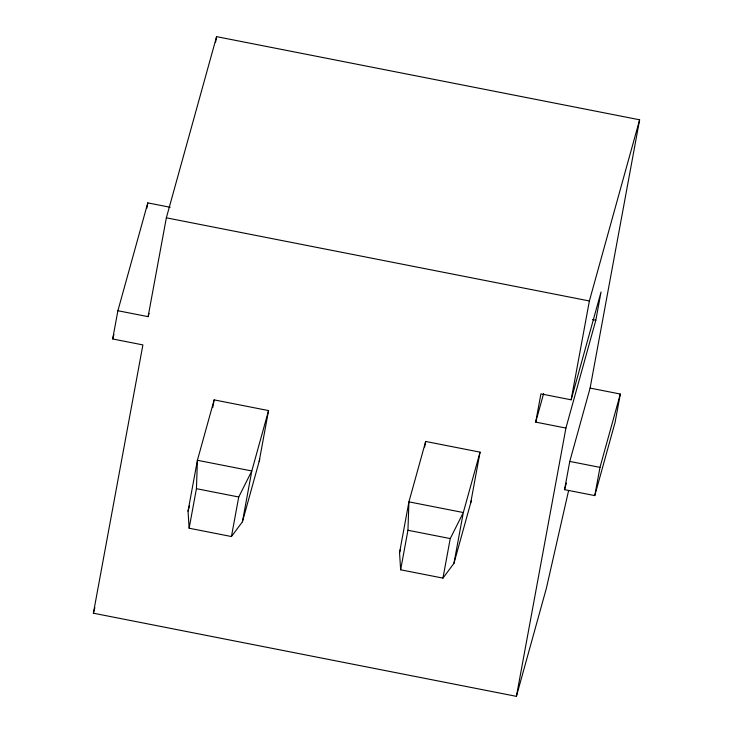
<?xml version="1.0" encoding="UTF-8"?>
<svg xmlns="http://www.w3.org/2000/svg" width="733" height="733" viewBox="0 0 733 733"><rect width="100%" height="100%" fill="white"/><g stroke="black" fill="none" stroke-linecap="round" stroke-linejoin="round"><path stroke-width="1.1" d="M259.766 459.243L242.421 521.804L231.436 536.538L189.132 528.218L196.435 488.682L197.415 460.278L214.155 399.888L268.553 410.581L259.17 461.414M471.282 500.822L453.938 563.375L442.952 578.108L400.649 569.798L407.942 530.261L408.922 501.858L425.671 441.458L480.06 452.151L470.678 502.985M568.606 490.56L546.314 588.507L516.408 696.35L93.375 613.2L142.898 344.913L112.68 338.967L117.894 310.728L147.8 202.885L170.175 207.283M146.792 208.319L147.8 202.885M117.894 310.728L148.103 316.665L166.345 217.82L216.592 36.65L639.625 119.8L590.102 388.087L569.77 461.424L564.557 489.662L594.775 495.6L615.106 422.272L620.32 394.033L590.102 388.087M215.557 42.267L216.592 36.65M189.132 528.218L188.033 511.112L197.415 460.278L251.804 470.971L268.553 410.581M212.735 407.621L214.155 399.888M231.436 536.538L238.738 497.001L251.804 470.971L242.421 521.804M400.649 569.798L399.54 552.691L408.922 501.858L463.32 512.541L480.06 452.151M424.654 446.993L425.671 441.458M442.952 578.108L450.245 538.572L463.32 512.541L453.938 563.375M565.922 428.054L535.704 422.116L540.917 393.878L571.135 399.815L601.042 291.972L595.828 320.211L565.922 428.054L516.408 696.35M571.135 399.815L589.378 300.97L639.625 119.8M594.775 495.6L599.988 467.361L620.32 394.033M112.68 338.967L113.899 334.569M148.103 316.665L149.019 313.367M93.375 613.2L94.905 607.703M188.033 511.112L189.554 505.623M399.54 552.691L400.456 549.393M535.704 422.116L543.639 393.502M564.557 489.662L566.38 483.093M166.345 217.82L589.378 300.97M592.475 319.551L595.828 320.211M569.77 461.424L599.988 467.361M196.435 488.682L238.738 497.001M407.942 530.261L450.245 538.572"/></g></svg>
